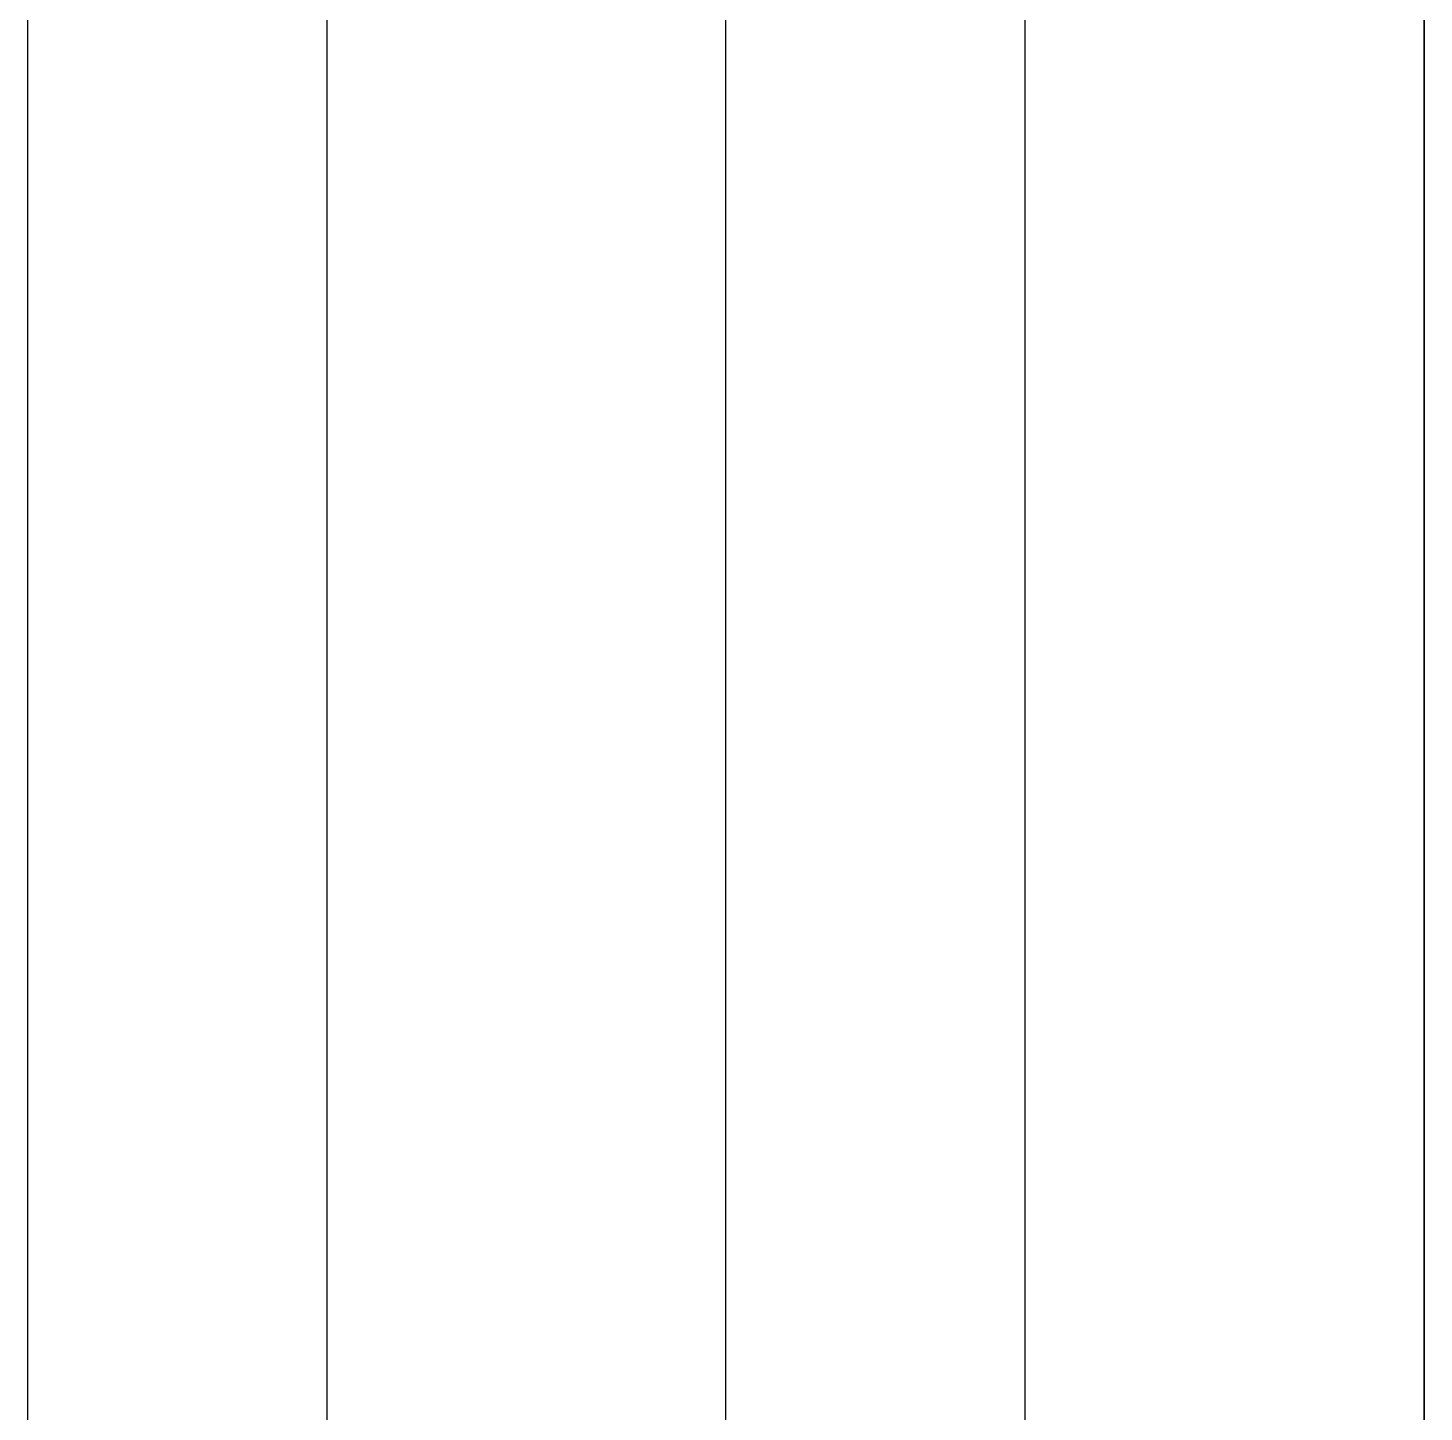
# Model space of a CAD drawing. Header units: feet. Extents: x 2272 to 4893, y 337 to 2916.
# Drawn here: x 3482.21 to 3489.21, y 1883.4 to 1890.34 of the extents above; entities that cross this region are included whole.
import ezdxf

# ---------------------------------------------------------------- set-up
doc = ezdxf.new("R2010")
doc.units = ezdxf.units.FT

msp = doc.modelspace()

# ---------------------------------------------------------------- linework, layer by layer
at = {"color": 242, "true_color": 0xcd2027}
for p, q in [((3489.2083, 1948.9524), (3489.2083, 1828.9524)), ((3482.2083, 1831.0673), (3482.2083, 1936.9524)), ((3483.7083, 1831.0673), (3483.7083, 1936.9524)), ((3485.7083, 1831.0673), (3485.7083, 1936.9524)), ((3487.2083, 1831.0673), (3487.2083, 1936.9524))]:
    msp.add_line(p, q, dxfattribs=at)
at = {"color": 18, "true_color": 0x000000}
msp.add_line((3489.2083, 1879.0673), (3489.2083, 1927.0673), dxfattribs=at)

doc.saveas('drawing.dxf')
